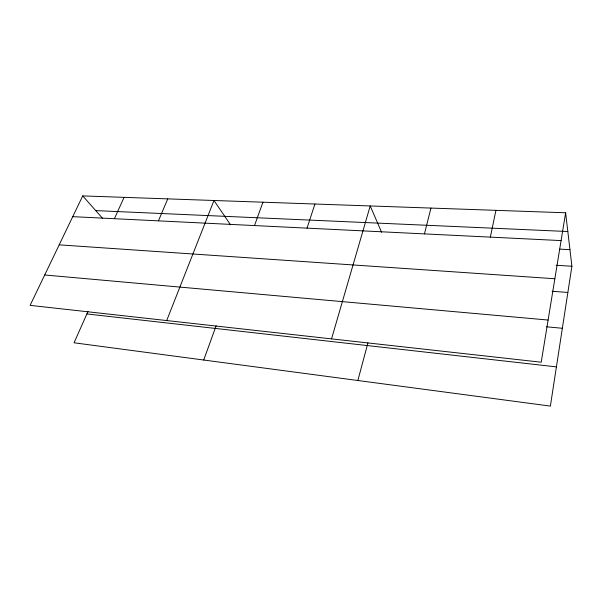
<?xml version="1.0" encoding="UTF-8"?>
<svg xmlns="http://www.w3.org/2000/svg" width="602" height="602" viewBox="0 0 602 602"><rect width="100%" height="100%" fill="white"/><g stroke="black" fill="none" stroke-linecap="round" stroke-linejoin="round"><path stroke-width="0.9" d="M565.624 212.777L541.228 362.208L30.1 305.357L82.722 195.906L565.624 212.777L571.9 266.242L550.378 406.094L74.069 342.794L87.997 311.407M490.344 237.12L495.935 210.339M424.463 233.892L430.949 208.074M357.851 380.509L367.95 342.892M331.536 338.888L370.207 205.952L381.615 232.282M307.043 228.135L314.929 204.018M203.717 360.026L216.133 325.795M254.503 225.562L262.954 202.204M166.701 320.55L213.981 200.489L230.558 224.847M158.439 220.859L167.762 198.878M114.403 218.699L124.08 197.351M95.741 210.61L567.829 231.522M72.744 216.66L561.087 240.589M559.77 249.123L569.959 249.664M556.135 265.271L571.9 266.242M59.192 244.848L554.856 278.749M552.117 291.27L567.867 292.452M44.698 274.986L548.113 320.046M546.541 326.803L562.358 328.278M86.876 313.943L556.414 366.874M82.722 195.906L102.438 218.18"/></g></svg>
